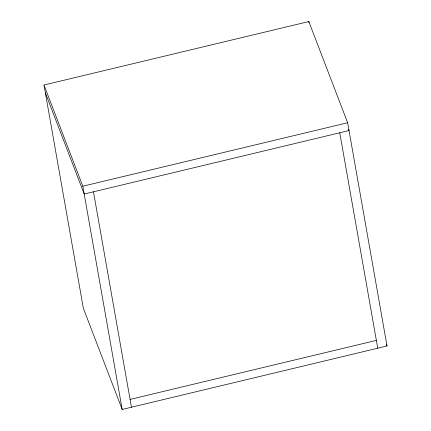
<?xml version="1.0" encoding="UTF-8"?>
<svg xmlns="http://www.w3.org/2000/svg" width="431" height="431" viewBox="0 0 431 431"><rect width="100%" height="100%" fill="white"/><g stroke="black" fill="none" stroke-linecap="round" stroke-linejoin="round"><path stroke-width="0.65" d="M43.984 85.015L308.817 21.55L347.65 122.749L387.016 345.985L122.183 409.45L83.35 308.251L43.984 85.015L82.822 186.214L122.183 409.45M82.822 186.214L347.65 122.749M130.076 399.413L376.365 340.393M348.544 129.305L349.029 130.561L84.196 194.025L45.363 92.827M386.289 344.1L387.016 345.985M339.757 132.78L377.745 348.205M308.817 21.55L309.049 22.854M93.468 191.806L131.45 407.23"/></g></svg>
